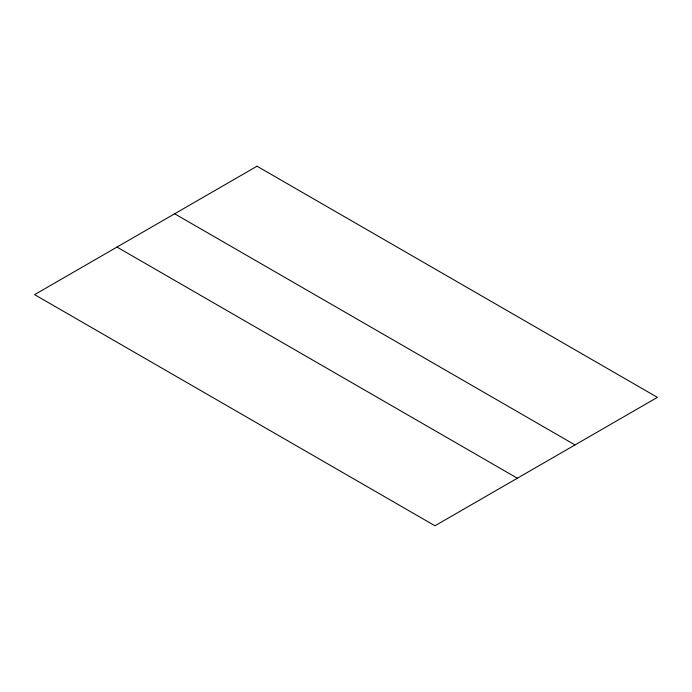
<?xml version="1.0" encoding="UTF-8"?>
<svg xmlns="http://www.w3.org/2000/svg" width="692" height="692" viewBox="0 0 692 692"><rect width="100%" height="100%" fill="white"/><g stroke="black" fill="none" stroke-linecap="round" stroke-linejoin="round"><path stroke-width="1.04" d="M174.644 213.776L575.017 444.93M116.983 247.07L517.356 478.224M257.026 166.218L34.6 294.636L434.974 525.782L657.4 397.364L257.026 166.218"/></g></svg>
